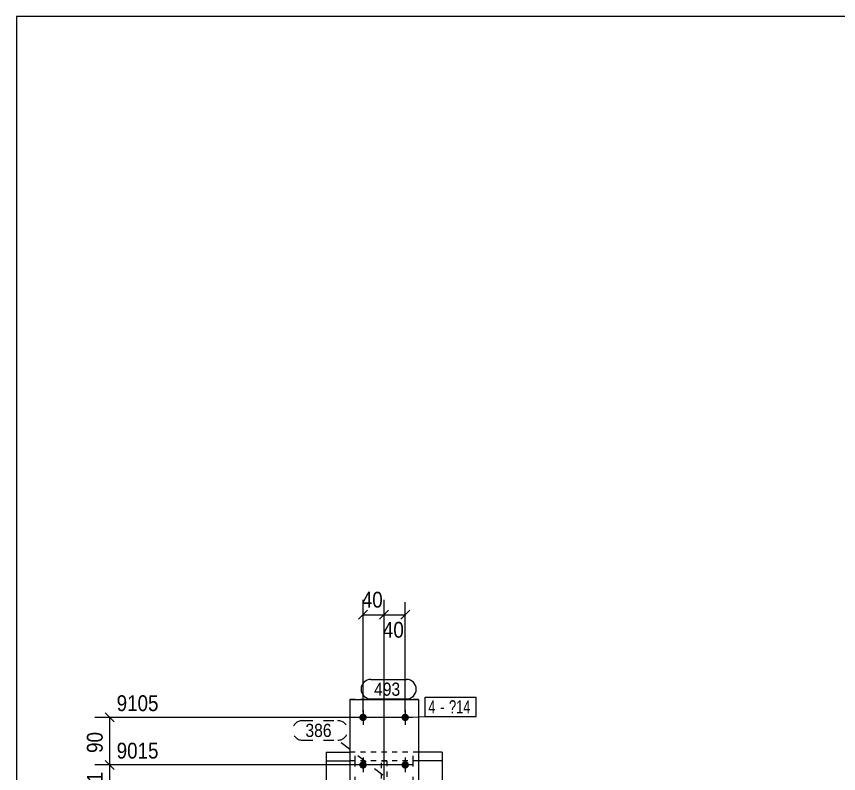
# Model space of a CAD drawing. Header units: millimetres. Extents: x 2 to 579, y 1 to 825.
# Drawn here: x 5 to 160.8, y 681.5 to 825 of the extents above; entities that cross this region are included whole.
import ezdxf

# ---------------------------------------------------------------- set-up
doc = ezdxf.new("R2010")
doc.units = ezdxf.units.MM
for name, pattern in [('XKITLINE00', [0]), ('XKITLINE01', [4, 1, -1, 1, -1]), ('XKITLINE02', [4, 2, -2])]:
    doc.linetypes.add(name, pattern=pattern)
for name, color, linetype, lineweight in [('Bolt', 3, 'Continuous', 0), ('BoltMark', 7, 'Continuous', 0), ('Dimensions', 7, 'Continuous', 0), ('DrawingSheet', 5, 'Continuous', 0), ('Part', 2, 'Continuous', 0), ('PartMark', 7, 'Continuous', 0)]:
    doc.layers.add(name, color=color, linetype=linetype, lineweight=lineweight)
doc.styles.add('ARIAL', font='ARIAL.TTF')
doc.styles.add('ARIAL_NARROW', font='ARIALN.TTF')

# ---------------------------------------------------------------- blocks, each defined once
blk = doc.blocks.new('*A55')
at = {"layer": 'Bolt', "color": 3, "linetype": 'XKITLINE02', "lineweight": 0}
for p, q in [((69.2, 678.87), (69.2, 685.43)), ((80.2, 678.87), (80.2, 685.43)), ((69.2, 667.42), (69.2, 673.97)), ((80.2, 667.42), (80.2, 673.97)), ((69.2, 662.26), (69.2, 668.82)), ((80.2, 662.26), (80.2, 668.82)), ((69.2, 657.1), (69.2, 663.66)), ((80.2, 657.1), (80.2, 663.66)), ((69.2, 651.95), (69.2, 658.5)), ((80.2, 651.95), (80.2, 658.5)), ((69.2, 624.45), (69.2, 631.01)), ((80.2, 624.45), (80.2, 631.01)), ((69.2, 619.29), (69.2, 625.85)), ((80.2, 619.29), (80.2, 625.85)), ((69.2, 614.14), (69.2, 620.69)), ((80.2, 614.14), (80.2, 620.69)), ((69.2, 604.4), (69.2, 610.95)), ((80.2, 604.4), (80.2, 610.95))]:
    blk.add_line(p, q, dxfattribs=at)
blk = doc.blocks.new('*A58')
at = {"layer": 'Bolt'}
for points in [[(70.73, 692.86), (70.77, 692.86), (70.8, 692.85), (70.84, 692.85), (70.87, 692.84), (70.9, 692.83), (70.93, 692.82), (70.97, 692.81), (71, 692.79), (71.03, 692.78), (71.06, 692.76), (71.09, 692.74), (71.12, 692.72), (71.14, 692.7), (71.17, 692.68), (71.19, 692.65), (71.22, 692.63), (71.24, 692.6), (71.26, 692.58), (71.28, 692.55), (71.3, 692.52), (71.32, 692.49), (71.33, 692.46), (71.35, 692.43), (71.36, 692.4), (71.37, 692.36), (71.38, 692.33), (71.39, 692.3), (71.39, 692.26), (71.4, 692.23), (71.4, 692.19), (71.4, 692.16), (71.4, 692.13), (71.4, 692.09), (71.39, 692.06), (71.39, 692.02), (71.38, 691.99), (71.37, 691.96), (71.36, 691.92), (71.35, 691.89), (71.33, 691.86), (71.32, 691.83), (71.3, 691.8), (71.28, 691.77), (71.26, 691.74), (71.24, 691.72), (71.22, 691.69), (71.19, 691.66), (71.17, 691.64), (71.14, 691.62), (71.12, 691.6), (71.09, 691.58), (71.06, 691.56), (71.03, 691.54), (71, 691.53), (70.97, 691.51), (70.93, 691.5), (70.9, 691.49), (70.87, 691.48), (70.84, 691.47), (70.8, 691.47), (70.77, 691.46), (70.73, 691.46), (70.7, 691.46), (70.66, 691.46), (70.63, 691.46), (70.6, 691.47), (70.56, 691.47), (70.53, 691.48), (70.5, 691.49), (70.46, 691.5), (70.43, 691.51), (70.4, 691.53), (70.37, 691.54), (70.34, 691.56), (70.31, 691.58), (70.28, 691.6), (70.25, 691.62), (70.23, 691.64), (70.2, 691.66), (70.18, 691.69), (70.16, 691.72), (70.14, 691.74), (70.12, 691.77), (70.1, 691.8), (70.08, 691.83), (70.07, 691.86), (70.05, 691.89), (70.04, 691.92), (70.03, 691.96), (70.02, 691.99), (70.01, 692.02), (70.01, 692.06), (70, 692.09), (70, 692.13), (70, 692.16), (70, 692.19), (70, 692.23), (70.01, 692.26), (70.01, 692.3), (70.02, 692.33), (70.03, 692.36), (70.04, 692.4), (70.05, 692.43), (70.07, 692.46), (70.08, 692.49), (70.1, 692.52), (70.12, 692.55), (70.14, 692.58), (70.16, 692.6), (70.18, 692.63), (70.2, 692.65), (70.23, 692.68), (70.25, 692.7), (70.28, 692.72), (70.31, 692.74), (70.34, 692.76), (70.37, 692.78), (70.4, 692.79), (70.43, 692.81), (70.46, 692.82), (70.5, 692.83), (70.53, 692.84), (70.56, 692.85), (70.6, 692.85), (70.63, 692.86), (70.66, 692.86), (70.7, 692.86)], [(70.73, 683.86), (70.77, 683.86), (70.8, 683.85), (70.84, 683.85), (70.87, 683.84), (70.9, 683.83), (70.93, 683.82), (70.97, 683.81), (71, 683.79), (71.03, 683.78), (71.06, 683.76), (71.09, 683.74), (71.12, 683.72), (71.14, 683.7), (71.17, 683.68), (71.19, 683.65), (71.22, 683.63), (71.24, 683.6), (71.26, 683.58), (71.28, 683.55), (71.3, 683.52), (71.32, 683.49), (71.33, 683.46), (71.35, 683.43), (71.36, 683.4), (71.37, 683.36), (71.38, 683.33), (71.39, 683.3), (71.39, 683.26), (71.4, 683.23), (71.4, 683.19), (71.4, 683.16), (71.4, 683.13), (71.4, 683.09), (71.39, 683.06), (71.39, 683.02), (71.38, 682.99), (71.37, 682.96), (71.36, 682.92), (71.35, 682.89), (71.33, 682.86), (71.32, 682.83), (71.3, 682.8), (71.28, 682.77), (71.26, 682.74), (71.24, 682.72), (71.22, 682.69), (71.19, 682.66), (71.17, 682.64), (71.14, 682.62), (71.12, 682.6), (71.09, 682.58), (71.06, 682.56), (71.03, 682.54), (71, 682.53), (70.97, 682.51), (70.93, 682.5), (70.9, 682.49), (70.87, 682.48), (70.84, 682.47), (70.8, 682.47), (70.77, 682.46), (70.73, 682.46), (70.7, 682.46), (70.66, 682.46), (70.63, 682.46), (70.6, 682.47), (70.56, 682.47), (70.53, 682.48), (70.5, 682.49), (70.46, 682.5), (70.43, 682.51), (70.4, 682.53), (70.37, 682.54), (70.34, 682.56), (70.31, 682.58), (70.28, 682.6), (70.25, 682.62), (70.23, 682.64), (70.2, 682.66), (70.18, 682.69), (70.16, 682.72), (70.14, 682.74), (70.12, 682.77), (70.1, 682.8), (70.08, 682.83), (70.07, 682.86), (70.05, 682.89), (70.04, 682.92), (70.03, 682.96), (70.02, 682.99), (70.01, 683.02), (70.01, 683.06), (70, 683.09), (70, 683.13), (70, 683.16), (70, 683.19), (70, 683.23), (70.01, 683.26), (70.01, 683.3), (70.02, 683.33), (70.03, 683.36), (70.04, 683.4), (70.05, 683.43), (70.07, 683.46), (70.08, 683.49), (70.1, 683.52), (70.12, 683.55), (70.14, 683.58), (70.16, 683.6), (70.18, 683.63), (70.2, 683.65), (70.23, 683.68), (70.25, 683.7), (70.28, 683.72), (70.31, 683.74), (70.34, 683.76), (70.37, 683.78), (70.4, 683.79), (70.43, 683.81), (70.46, 683.82), (70.5, 683.83), (70.53, 683.84), (70.56, 683.85), (70.6, 683.85), (70.63, 683.86), (70.66, 683.86), (70.7, 683.86)]]:
    blk.add_hatch(color=3, dxfattribs=at).paths.add_polyline_path(points, flags=17)
at = {"layer": 'Bolt', "color": 3, "linetype": 'XKITLINE00', "lineweight": 0}
for p, q in [((70.7, 693.56), (70.7, 690.76)), ((72.1, 692.16), (69.3, 692.16)), ((70.7, 684.56), (70.7, 681.76)), ((72.1, 683.16), (69.3, 683.16))]:
    blk.add_line(p, q, dxfattribs=at)
blk = doc.blocks.new('*A59')
at = {"layer": 'Bolt'}
for points in [[(78.73, 692.86), (78.77, 692.86), (78.8, 692.85), (78.84, 692.85), (78.87, 692.84), (78.9, 692.83), (78.93, 692.82), (78.97, 692.81), (79, 692.79), (79.03, 692.78), (79.06, 692.76), (79.09, 692.74), (79.12, 692.72), (79.14, 692.7), (79.17, 692.68), (79.19, 692.65), (79.22, 692.63), (79.24, 692.6), (79.26, 692.58), (79.28, 692.55), (79.3, 692.52), (79.32, 692.49), (79.33, 692.46), (79.35, 692.43), (79.36, 692.4), (79.37, 692.36), (79.38, 692.33), (79.39, 692.3), (79.39, 692.26), (79.4, 692.23), (79.4, 692.19), (79.4, 692.16), (79.4, 692.13), (79.4, 692.09), (79.39, 692.06), (79.39, 692.02), (79.38, 691.99), (79.37, 691.96), (79.36, 691.92), (79.35, 691.89), (79.33, 691.86), (79.32, 691.83), (79.3, 691.8), (79.28, 691.77), (79.26, 691.74), (79.24, 691.72), (79.22, 691.69), (79.19, 691.66), (79.17, 691.64), (79.14, 691.62), (79.12, 691.6), (79.09, 691.58), (79.06, 691.56), (79.03, 691.54), (79, 691.53), (78.97, 691.51), (78.93, 691.5), (78.9, 691.49), (78.87, 691.48), (78.84, 691.47), (78.8, 691.47), (78.77, 691.46), (78.73, 691.46), (78.7, 691.46), (78.66, 691.46), (78.63, 691.46), (78.6, 691.47), (78.56, 691.47), (78.53, 691.48), (78.5, 691.49), (78.46, 691.5), (78.43, 691.51), (78.4, 691.53), (78.37, 691.54), (78.34, 691.56), (78.31, 691.58), (78.28, 691.6), (78.25, 691.62), (78.23, 691.64), (78.2, 691.66), (78.18, 691.69), (78.16, 691.72), (78.14, 691.74), (78.12, 691.77), (78.1, 691.8), (78.08, 691.83), (78.07, 691.86), (78.05, 691.89), (78.04, 691.92), (78.03, 691.96), (78.02, 691.99), (78.01, 692.02), (78.01, 692.06), (78, 692.09), (78, 692.13), (78, 692.16), (78, 692.19), (78, 692.23), (78.01, 692.26), (78.01, 692.3), (78.02, 692.33), (78.03, 692.36), (78.04, 692.4), (78.05, 692.43), (78.07, 692.46), (78.08, 692.49), (78.1, 692.52), (78.12, 692.55), (78.14, 692.58), (78.16, 692.6), (78.18, 692.63), (78.2, 692.65), (78.23, 692.68), (78.25, 692.7), (78.28, 692.72), (78.31, 692.74), (78.34, 692.76), (78.37, 692.78), (78.4, 692.79), (78.43, 692.81), (78.46, 692.82), (78.5, 692.83), (78.53, 692.84), (78.56, 692.85), (78.6, 692.85), (78.63, 692.86), (78.66, 692.86), (78.7, 692.86)], [(78.73, 683.86), (78.77, 683.86), (78.8, 683.85), (78.84, 683.85), (78.87, 683.84), (78.9, 683.83), (78.93, 683.82), (78.97, 683.81), (79, 683.79), (79.03, 683.78), (79.06, 683.76), (79.09, 683.74), (79.12, 683.72), (79.14, 683.7), (79.17, 683.68), (79.19, 683.65), (79.22, 683.63), (79.24, 683.6), (79.26, 683.58), (79.28, 683.55), (79.3, 683.52), (79.32, 683.49), (79.33, 683.46), (79.35, 683.43), (79.36, 683.4), (79.37, 683.36), (79.38, 683.33), (79.39, 683.3), (79.39, 683.26), (79.4, 683.23), (79.4, 683.19), (79.4, 683.16), (79.4, 683.13), (79.4, 683.09), (79.39, 683.06), (79.39, 683.02), (79.38, 682.99), (79.37, 682.96), (79.36, 682.92), (79.35, 682.89), (79.33, 682.86), (79.32, 682.83), (79.3, 682.8), (79.28, 682.77), (79.26, 682.74), (79.24, 682.72), (79.22, 682.69), (79.19, 682.66), (79.17, 682.64), (79.14, 682.62), (79.12, 682.6), (79.09, 682.58), (79.06, 682.56), (79.03, 682.54), (79, 682.53), (78.97, 682.51), (78.93, 682.5), (78.9, 682.49), (78.87, 682.48), (78.84, 682.47), (78.8, 682.47), (78.77, 682.46), (78.73, 682.46), (78.7, 682.46), (78.66, 682.46), (78.63, 682.46), (78.6, 682.47), (78.56, 682.47), (78.53, 682.48), (78.5, 682.49), (78.46, 682.5), (78.43, 682.51), (78.4, 682.53), (78.37, 682.54), (78.34, 682.56), (78.31, 682.58), (78.28, 682.6), (78.25, 682.62), (78.23, 682.64), (78.2, 682.66), (78.18, 682.69), (78.16, 682.72), (78.14, 682.74), (78.12, 682.77), (78.1, 682.8), (78.08, 682.83), (78.07, 682.86), (78.05, 682.89), (78.04, 682.92), (78.03, 682.96), (78.02, 682.99), (78.01, 683.02), (78.01, 683.06), (78, 683.09), (78, 683.13), (78, 683.16), (78, 683.19), (78, 683.23), (78.01, 683.26), (78.01, 683.3), (78.02, 683.33), (78.03, 683.36), (78.04, 683.4), (78.05, 683.43), (78.07, 683.46), (78.08, 683.49), (78.1, 683.52), (78.12, 683.55), (78.14, 683.58), (78.16, 683.6), (78.18, 683.63), (78.2, 683.65), (78.23, 683.68), (78.25, 683.7), (78.28, 683.72), (78.31, 683.74), (78.34, 683.76), (78.37, 683.78), (78.4, 683.79), (78.43, 683.81), (78.46, 683.82), (78.5, 683.83), (78.53, 683.84), (78.56, 683.85), (78.6, 683.85), (78.63, 683.86), (78.66, 683.86), (78.7, 683.86)]]:
    blk.add_hatch(color=3, dxfattribs=at).paths.add_polyline_path(points, flags=17)
at = {"layer": 'Bolt', "color": 3, "linetype": 'XKITLINE00', "lineweight": 0}
for p, q in [((78.7, 693.56), (78.7, 690.76)), ((80.1, 692.16), (77.3, 692.16)), ((78.7, 684.56), (78.7, 681.76)), ((80.1, 683.16), (77.3, 683.16))]:
    blk.add_line(p, q, dxfattribs=at)
blk = doc.blocks.new('*A68')
at = {"layer": 'Part', "color": 2, "linetype": 'XKITLINE00', "lineweight": 0}
for p, q in [((63.7, 685.55), (68.2, 685.55)), ((63.7, 685.55), (63.7, 602.62)), ((85.7, 685.55), (81.2, 685.55)), ((85.7, 685.55), (85.7, 639.74)), ((63.7, 683.91), (68.2, 683.91)), ((85.7, 683.91), (81.2, 683.91)), ((85.7, 638.74), (85.7, 602.62)), ((63.7, 602.62), (64.7, 602.62)), ((85.7, 602.62), (84.7, 602.62))]:
    blk.add_line(p, q, dxfattribs=at)
at = {"layer": 'Part', "color": 7, "linetype": 'XKITLINE01', "lineweight": 0}
for p, q in [((81.2, 685.55), (68.2, 685.55)), ((81.2, 683.91), (68.2, 683.91)), ((85.7, 639.74), (85.7, 638.74)), ((63.7, 604.25), (85.7, 604.25)), ((84.7, 602.62), (64.7, 602.62))]:
    blk.add_line(p, q, dxfattribs=at)
blk = doc.blocks.new('*A74')
at = {"layer": 'Part', "color": 7, "linetype": 'XKITLINE01', "lineweight": 0}
for p, q in [((74.2, 670.56), (74.2, 683.91)), ((74.2, 683.91), (75.2, 683.91)), ((75.2, 683.91), (75.2, 670.56)), ((74.2, 677.9), (75.2, 677.9)), ((74.2, 675.54), (75.2, 675.54)), ((74.2, 670.56), (75.2, 670.56)), ((75.2, 670.56), (74.2, 670.56))]:
    blk.add_line(p, q, dxfattribs=at)
blk = doc.blocks.new('*A75')
at = {"layer": 'Part', "color": 2, "linetype": 'XKITLINE00', "lineweight": 0}
for p, q in [((68.2, 695.56), (81.2, 695.56)), ((68.2, 695.56), (68.2, 670.56)), ((81.2, 695.56), (81.2, 670.56)), ((81.2, 670.56), (68.2, 670.56))]:
    blk.add_line(p, q, dxfattribs=at)
at = {"layer": 'Part', "color": 7, "linetype": 'XKITLINE01', "lineweight": 0}
for p, q in [((81.2, 695.56), (68.2, 695.56)), ((68.2, 670.56), (81.2, 670.56))]:
    blk.add_line(p, q, dxfattribs=at)
blk = doc.blocks.new('*A136')
at = {"layer": 'DrawingSheet', "color": 5, "linetype": 'XKITLINE00', "lineweight": 0}
for p, q in [((579, 825), (5, 825)), ((5, 825), (5, 5))]:
    blk.add_line(p, q, dxfattribs=at)
blk = doc.blocks.new('*A248')
at = {"layer": 'Dimensions', "color": 7, "linetype": 'XKITLINE00', "lineweight": 0}
for p, q in [((77.7, 683.16), (19.85, 683.16)), ((21.85, 684.01), (23.55, 682.31)), ((22.7, 677.04), (22.7, 683.16)), ((63.7, 677.04), (19.85, 677.04)), ((21.85, 677.89), (23.55, 676.19))]:
    blk.add_line(p, q, dxfattribs=at)
at = {"layer": 'Dimensions', "color": 3}
for p in [(22.7, 683.16), (22.7, 677.04)]:
    blk.add_point(p, dxfattribs=at)
at = {"layer": 'Dimensions', "color": 3, "style": 'ARIAL', "width": 0.85}
blk.add_text('9015', height=3, dxfattribs=at).set_placement((24, 684.36))
blk.add_text('61', height=3, rotation=90.0002, dxfattribs=at).set_placement((21.35, 677.87))
blk = doc.blocks.new('*A249')
at = {"layer": 'Dimensions', "color": 7, "linetype": 'XKITLINE00', "lineweight": 0}
for p, q in [((77.7, 692.16), (19.85, 692.16)), ((21.85, 693.01), (23.55, 691.31)), ((22.7, 683.16), (22.7, 692.16)), ((77.7, 683.16), (19.85, 683.16)), ((21.85, 684.01), (23.55, 682.31))]:
    blk.add_line(p, q, dxfattribs=at)
at = {"layer": 'Dimensions', "color": 3}
for p in [(22.7, 692.16), (22.7, 683.16)]:
    blk.add_point(p, dxfattribs=at)
at = {"layer": 'Dimensions', "color": 3, "style": 'ARIAL', "width": 0.85}
blk.add_text('9105', height=3, dxfattribs=at).set_placement((24, 693.36))
blk.add_text('90', height=3, rotation=90.0002, dxfattribs=at).set_placement((21.35, 685.43))
blk = doc.blocks.new('*A251')
at = {"layer": 'Dimensions', "color": 7, "linetype": 'XKITLINE00', "lineweight": 0}
for p, q in [((70.7, 693.16), (70.7, 714.47)), ((74.7, 678.04), (74.7, 714.47)), ((71.55, 712.46), (69.85, 710.77)), ((75.55, 712.46), (73.85, 710.77)), ((70.7, 711.62), (74.7, 711.62))]:
    blk.add_line(p, q, dxfattribs=at)
at = {"layer": 'Dimensions', "color": 3}
for p in [(70.7, 711.62), (74.7, 711.62)]:
    blk.add_point(p, dxfattribs=at)
at = {"layer": 'Dimensions', "color": 3, "style": 'ARIAL', "width": 0.85}
blk.add_text('40', height=3, dxfattribs=at).set_placement((70.47, 712.97))
blk = doc.blocks.new('*A252')
at = {"layer": 'Dimensions', "color": 7, "linetype": 'XKITLINE00', "lineweight": 0}
for p, q in [((74.7, 678.04), (74.7, 714.02)), ((78.7, 693.16), (78.7, 714.02)), ((75.55, 712.46), (73.85, 710.77)), ((79.55, 712.46), (77.85, 710.77)), ((74.7, 711.62), (78.7, 711.62))]:
    blk.add_line(p, q, dxfattribs=at)
at = {"layer": 'Dimensions', "color": 3}
for p in [(74.7, 711.62), (78.7, 711.62)]:
    blk.add_point(p, dxfattribs=at)
at = {"layer": 'Dimensions', "color": 3, "style": 'ARIAL', "width": 0.85}
blk.add_text('40', height=3, dxfattribs=at).set_placement((74.47, 707.27))
blk = doc.blocks.new('*A253')
at = {"layer": 'BoltMark', "color": 7, "linetype": 'XKITLINE00', "lineweight": 0}
for p, q in [((82.47, 696.01), (92.16, 696.01)), ((82.47, 692.31), (82.47, 696.01)), ((92.16, 692.31), (92.16, 696.01)), ((78.7, 692.16), (82.47, 692.31)), ((82.47, 692.31), (92.16, 692.31))]:
    blk.add_line(p, q, dxfattribs=at)
at = {"layer": 'BoltMark', "color": 3, "style": 'ARIAL_NARROW', "width": 0.85}
for s, p in [('4', (83.07, 692.91)), ('?14', (87, 692.91)), ('-', (85.34, 692.91))]:
    blk.add_text(s, height=2.5, dxfattribs=at).set_placement(p)
blk = doc.blocks.new('*A259')
at = {"layer": 'PartMark', "color": 7, "linetype": 'XKITLINE00', "lineweight": 0}
for p, q in [((72.19, 699.36), (78.95, 699.36)), ((72.19, 695.66), (78.95, 695.66))]:
    blk.add_line(p, q, dxfattribs=at)
for centre, start, end in [((72.19, 697.51), 90, 270), ((78.95, 697.51), 270, 90)]:
    blk.add_arc(centre, 1.85, start, end, dxfattribs=at)
at = {"layer": 'PartMark', "color": 3, "style": 'ARIAL', "width": 0.85}
blk.add_text('493', height=2.5, dxfattribs=at).set_placement((72.79, 696.26))
blk = doc.blocks.new('*A260')
at = {"layer": 'PartMark', "color": 7, "linetype": 'XKITLINE02', "lineweight": 0}
for p, q in [((59.18, 691.55), (65.94, 691.55)), ((59.18, 687.85), (65.94, 687.85)), ((74.43, 681.21), (65.94, 687.85))]:
    blk.add_line(p, q, dxfattribs=at)
for centre, start, end in [((59.18, 689.7), 90, 270), ((65.94, 689.7), 270, 90)]:
    blk.add_arc(centre, 1.85, start, end, dxfattribs=at)
at = {"layer": 'PartMark', "color": 3, "style": 'ARIAL', "width": 0.85}
blk.add_text('386', height=2.5, dxfattribs=at).set_placement((59.78, 688.45))

msp = doc.modelspace()

# ---------------------------------------------------------------- block references
at = {"lineweight": 0}
for name in ['*A136', '*A251', '*A252', '*A259', '*A249', '*A75', '*A253', '*A58', '*A59', '*A260', '*A248', '*A68', '*A55', '*A74']:
    msp.add_blockref(name, (0, 0), dxfattribs=at)

doc.saveas('drawing.dxf')
